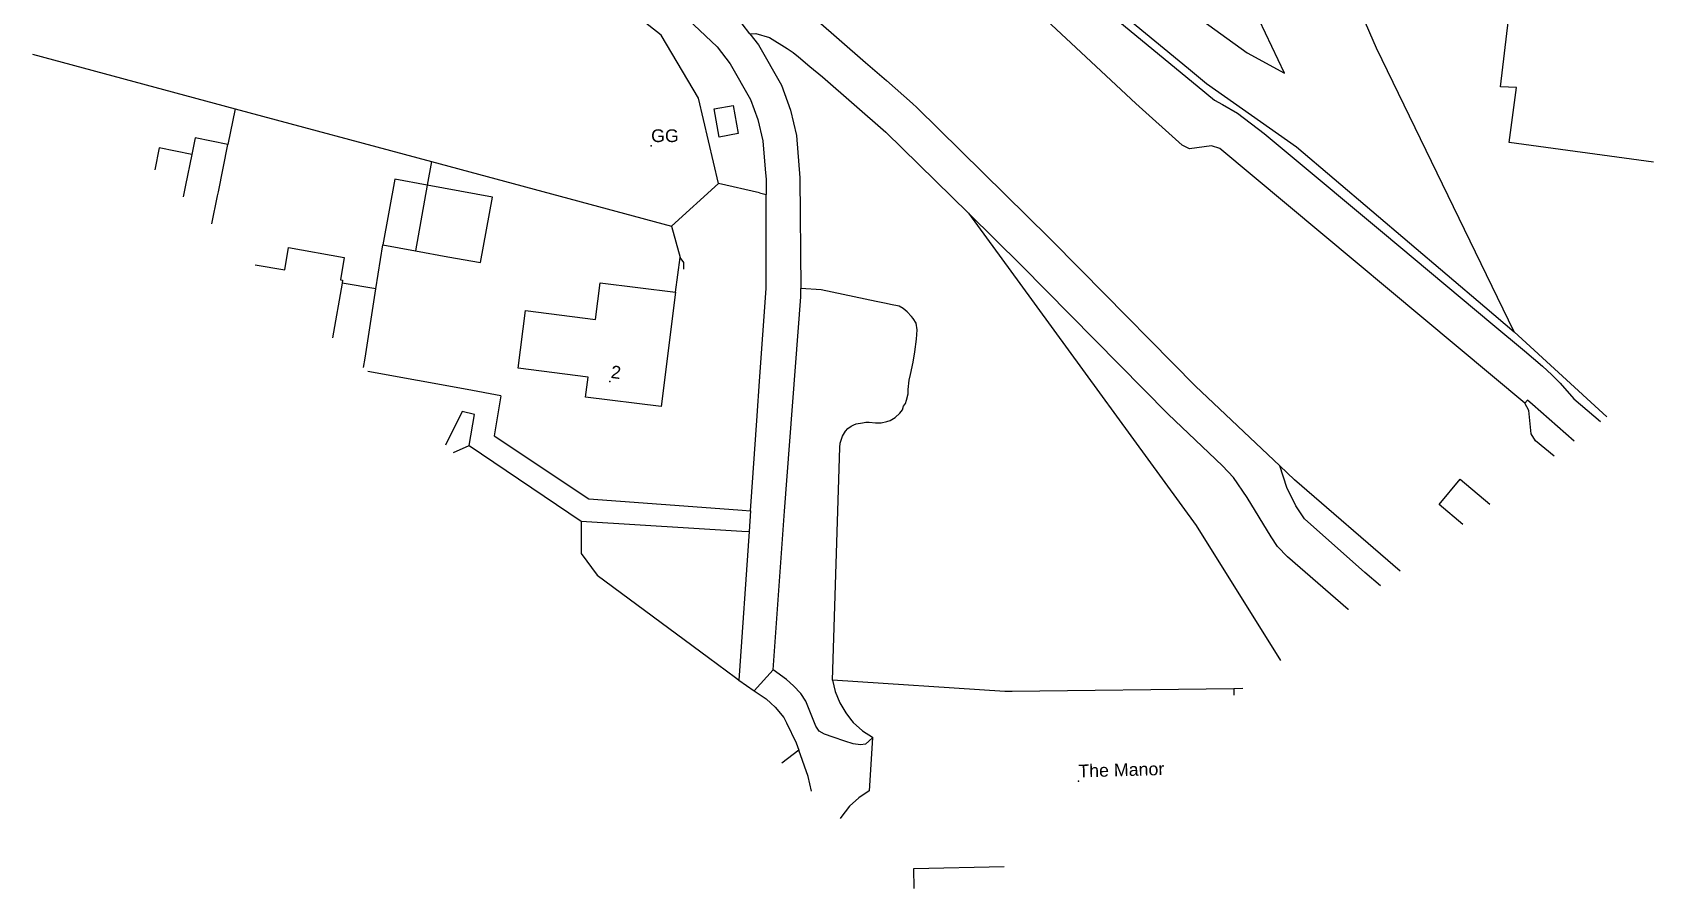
# Model space of a CAD drawing. Header units: millimetres. Extents: x 111502 to 977541, y 8702 to 1044108.
# Drawn here: x 975631.6 to 975774.9, y 475666.2 to 475741.9 of the extents above; entities that cross this region are included whole.
import ezdxf
from ezdxf.enums import TextEntityAlignment as Align

# ---------------------------------------------------------------- set-up
doc = ezdxf.new("R2010")
doc.units = ezdxf.units.MM
doc.header["$LTSCALE"] = 0.25
doc.layers.add('X HVSS Site Background', color=8, linetype='Continuous')
doc.styles.add('9735F60D-ECB0-4A3A-BEAD-06', font='arial.ttf', dxfattribs={"height": 0.2})

# ---------------------------------------------------------------- blocks, each defined once
blk = doc.blocks.new('OS MAP')
at = {"layer": 'X HVSS Site Background'}
for points in [[(489497.53, 240317.44), (489500, 240312), (489511.69, 240288.1), (489515.59, 240285.25), (489520.77, 240281.51), (489524.08, 240279.7), (489500, 240330.4), (489499.68, 240330.98), (489492.9, 240343.4), (489485.7, 240355.8), (489478.6, 240367.2), (489472, 240378.55), (489471.2, 240379.9), (489468.16, 240384.63), (489465.01, 240389.52), (489463.98, 240391.13)], [(489544.38, 240256.83), (489532.2, 240281.9), (489521.9, 240305.7), (489514.3, 240321.55), (489506.98, 240334.94)], [(489418.33, 240315.62), (489421.8, 240314.2), (489427.55, 240311.65), (489433.2, 240308.95), (489433.85, 240308.65), (489439.25, 240305.85), (489444.6, 240302.9), (489449.85, 240299.85), (489460.5, 240292.32), (489469.03, 240286.36), (489470.81, 240284.93), (489473.9, 240282.03), (489475.07, 240280.52), (489476.87, 240277.38), (489477.52, 240275.59), (489477.96, 240273.73), (489478.16, 240271.21), (489478.23, 240270.31), (489478.23, 240268.97)], [(489545.32, 240250.52), (489518.35, 240273.05), (489517.61, 240273.27), (489515.69, 240273.02), (489515.03, 240273.34), (489510.94, 240277.02), (489498.6, 240288.53), (489485.47, 240299.6), (489470.94, 240310.3), (489469.74, 240312.06), (489469.74, 240312.52), (489469.73, 240314.69), (489470.19, 240315.86)], [(489474.04, 240269.94), (489472.26, 240277.49), (489468.97, 240283.05), (489462.55, 240288.09), (489455.92, 240292.87), (489449.11, 240297.37), (489440.67, 240302.43), (489432.4, 240306.85), (489423.93, 240310.87), (489417.13, 240313.63)], [(489473.48, 240313.35), (489474.28, 240312.75), (489480.77, 240307.81), (489491.24, 240299.56), (489500, 240292.3), (489501.89, 240290.73), (489503.87, 240289.02), (489505.5, 240287.54), (489516.35, 240278.58), (489517.89, 240277.31), (489518.59, 240276.92), (489519.91, 240276.15), (489522.27, 240274.36), (489524.21, 240272.74), (489532.74, 240265.65), (489542.5, 240257.49), (489545.3, 240255.15), (489546.1, 240254.47), (489546.9, 240253.8), (489547.72, 240253.04), (489548.45, 240252.29), (489549.67, 240250.9), (489552.03, 240248.9)], [(489474.01, 240313.78), (489483.53, 240306.54), (489491.06, 240300.44), (489499.33, 240293.55), (489502.04, 240291.29), (489515.6, 240280.11), (489517.19, 240278.8), (489525.14, 240273.19), (489541.79, 240259.03), (489544.38, 240256.83)], [(489476.79, 240283.19), (489476.13, 240284.05), (489472.76, 240287.21), (489470.87, 240288.74), (489470.01, 240289.35)], [(489482.61, 240284.51), (489487.03, 240280.65), (489488.87, 240279.05), (489491.19, 240277.03), (489491.57, 240276.65), (489503.27, 240265.15), (489506.1, 240262.28), (489516.22, 240252.04), (489523.67, 240244.99)], [(489556.72, 240271.84), (489543.95, 240273.57), (489544.59, 240278.44), (489543.18, 240278.5), (489543.87, 240284.44), (489544.62, 240284.41)], [(489476.79, 240283.19), (489477.32, 240283.22), (489478.54, 240282.84), (489480.09, 240281.87), (489480.64, 240281.52), (489481.09, 240281.15), (489482.11, 240280.3), (489483.21, 240279.38), (489488.83, 240274.48), (489496.12, 240267.31)], [(489476.79, 240283.19), (489477.55, 240282.21), (489479.6, 240278.64), (489480.4, 240276.44), (489480.93, 240274.2), (489481.23, 240270.44), (489481.31, 240260.66)], [(489413.36, 240281.39), (489431.3, 240276.56)], [(489431.3, 240276.56), (489430.65, 240273.38)], [(489431.3, 240276.56), (489448.66, 240271.89)], [(489475.32, 240276.85), (489475.77, 240274.36), (489474.09, 240274.05), (489473.63, 240276.54), (489475.32, 240276.85)], [(489430.65, 240273.38), (489427.76, 240273.97), (489427.47, 240272.52)], [(489427.47, 240272.52), (489424.58, 240273.11), (489424.18, 240271.16)], [(489427.47, 240272.52), (489426.91, 240269.79), (489426.7, 240268.77)], [(489429.22, 240266.38), (489429.73, 240268.86), (489429.8, 240269.2), (489430.65, 240273.38)], [(489448.66, 240271.89), (489448.28, 240269.79)], [(489448.66, 240271.89), (489469.88, 240266.18)], [(489448.28, 240269.79), (489445.4, 240270.32), (489444.34, 240264.52)], [(489448.28, 240269.79), (489447.22, 240264)], [(489447.22, 240264), (489450.1, 240263.47), (489452.97, 240262.95), (489454.03, 240268.75), (489451.15, 240269.27), (489448.28, 240269.79)], [(489474.04, 240269.94), (489469.88, 240266.18)], [(489477.65, 240269.11), (489474.04, 240269.94)], [(489476.85, 240241.01), (489477.44, 240249.4), (489477.66, 240252.48), (489478.23, 240260.66), (489478.25, 240260.91), (489478.23, 240268.97)], [(489477.65, 240269.11), (489478.23, 240268.97)], [(489529.74, 240232.28), (489529.72, 240232.29), (489524.33, 240236.94), (489523.47, 240237.86), (489522.9, 240238.7), (489520.78, 240242.18), (489519.56, 240243.97), (489518.58, 240245), (489513.79, 240249.55), (489500.82, 240262.7), (489496.12, 240267.31)], [(489496.12, 240267.31), (489500.66, 240261.1), (489516.28, 240239.72), (489523.71, 240227.79)], [(489469.88, 240266.18), (489470.63, 240263.41)], [(489433.05, 240262.76), (489435.67, 240262.3), (489436.01, 240264.28), (489440.94, 240263.41), (489440.59, 240261.44), (489440.79, 240261.41), (489440.74, 240261.15), (489439.9, 240256.29)], [(489443.73, 240260.63), (489444.34, 240264.52)], [(489444.34, 240264.52), (489447.22, 240264)], [(489470.24, 240260.33), (489470.63, 240263.41)], [(489470.97, 240262.38), (489470.95, 240262.95), (489470.63, 240263.41)], [(489443.73, 240260.63), (489440.74, 240261.15)], [(489470.24, 240260.33), (489468.97, 240250.23), (489462.28, 240251.07), (489462.5, 240252.83), (489456.31, 240253.61), (489456.95, 240258.71), (489463.15, 240257.93), (489463.56, 240261.17), (489470.24, 240260.33)], [(489442.77, 240254.51), (489443.73, 240260.63)], [(489478.87, 240226.97), (489479.87, 240240.97), (489481.32, 240259.92), (489481.31, 240260.66)], [(489484.1, 240226.05), (489484.75, 240246.6), (489484.8, 240247), (489485, 240247.6), (489485.25, 240248.05), (489485.45, 240248.3), (489485.75, 240248.5), (489486, 240248.6), (489486.2, 240248.7), (489486.75, 240248.8), (489487.05, 240248.85), (489487.35, 240248.85), (489487.9, 240248.8), (489488.4, 240248.8), (489488.9, 240248.9), (489489.2, 240249), (489489.65, 240249.25), (489490.05, 240249.65), (489490.3, 240249.95), (489490.4, 240250.25), (489490.55, 240250.5), (489490.65, 240250.8), (489490.8, 240251.35), (489490.8, 240251.75), (489490.9, 240252.55), (489491.01, 240253.07), (489491.25, 240254.15), (489491.39, 240255.07), (489491.55, 240256.2), (489491.6, 240257), (489491.5, 240257.6), (489491.25, 240258), (489491.1, 240258.2), (489490.7, 240258.6), (489490.35, 240258.9), (489490, 240259.1), (489489.23, 240259.26), (489488.86, 240259.34), (489487.98, 240259.52), (489483.1, 240260.55), (489481.31, 240260.66)], [(489544.38, 240256.83), (489552.59, 240249.31)], [(489442.64, 240253.69), (489442.77, 240254.51)], [(489451.79, 240251.73), (489443.03, 240253.33)], [(489454.77, 240251.19), (489451.79, 240251.73)], [(489454.77, 240251.19), (489454.18, 240247.64), (489462.56, 240242.08), (489471.77, 240241.39), (489476.13, 240241.06), (489476.85, 240241.01)], [(489549.69, 240247.16), (489546, 240250.41), (489545.56, 240250.79), (489545.32, 240250.52)], [(489451.99, 240246.78), (489452.46, 240249.54), (489451.36, 240249.79), (489449.9, 240246.82)], [(489547.92, 240245.83), (489546.27, 240247.21), (489545.88, 240247.83), (489545.69, 240249.87), (489545.32, 240250.52)], [(489450.6, 240246.16), (489451.99, 240246.78)], [(489451.99, 240246.78), (489461.89, 240240.1)], [(489534.3, 240235.68), (489534.3, 240235.68), (489524.97, 240243.76), (489523.67, 240244.99)], [(489532.56, 240234.38), (489531.17, 240235.57), (489525.84, 240240.3), (489525.08, 240241.45), (489524.29, 240243.06), (489523.67, 240244.99)], [(489539.84, 240239.81), (489537.74, 240241.56), (489539.6, 240243.8), (489542.24, 240241.6)], [(489476.85, 240241.01), (489476.75, 240239.17)], [(489461.89, 240240.1), (489461.89, 240237.25), (489463.3, 240235.31), (489473.14, 240228.06), (489475.53, 240226.29), (489475.81, 240226.07), (489475.84, 240226.04)], [(489461.89, 240240.1), (489471.84, 240239.48), (489476.09, 240239.21), (489476.75, 240239.17)], [(489476.75, 240239.17), (489475.84, 240226.04)], [(489477.18, 240225.09), (489478.87, 240226.97)], [(489487.65, 240220.95), (489487.02, 240220.38), (489486.59, 240220.34), (489485.95, 240220.41), (489485.21, 240220.64), (489484.16, 240220.99), (489483.41, 240221.26), (489482.94, 240221.52), (489482.76, 240221.79), (489482.63, 240221.99), (489482.09, 240223.31), (489481.75, 240224.2), (489481.32, 240224.85), (489480.66, 240225.55), (489480.03, 240226.1), (489478.87, 240226.97)], [(489475.84, 240226.04), (489477.18, 240225.09)], [(489477.18, 240225.09), (489478.23, 240224.4), (489478.65, 240224.01), (489479.04, 240223.65), (489479.8, 240222.73), (489480.03, 240222.27), (489480.9, 240220.51), (489481.14, 240219.85)], [(489484.1, 240226.05), (489484.35, 240225.05), (489484.75, 240224.05), (489485.3, 240223.15), (489485.7, 240222.6), (489485.95, 240222.3), (489486.75, 240221.55), (489487.65, 240221), (489487.65, 240220.95)], [(489519.6, 240225.29), (489500, 240225.05), (489499.35, 240225.05), (489484.1, 240226.05)], [(489520.38, 240225.3), (489519.6, 240225.29)], [(489519.6, 240225.29), (489519.6, 240224.72)], [(489487.65, 240220.95), (489487.35, 240216.25)], [(489481.14, 240219.85), (489479.63, 240218.7)], [(489482.25, 240216.22), (489481.97, 240217.53), (489481.14, 240219.85)], [(489487.35, 240216.25), (489486.45, 240215.65), (489485.6, 240214.9), (489484.85, 240213.9), (489484.8, 240213.81)], [(489491.34, 240207.62), (489491.3, 240209.4), (489499.3, 240209.58)]]:
    blk.add_lwpolyline(points, dxfattribs=at)
for p in [(489468.07, 240273.27), (489464.42, 240252.43), (489505.87, 240217.11)]:
    blk.add_point(p, dxfattribs=at)
at = {"layer": 'X HVSS Site Background', "style": '9735F60D-ECB0-4A3A-BEAD-06'}
blk.add_text('GG', height=1.125, dxfattribs=at).set_placement((489468.07, 240273.27), align=Align.BOTTOM_LEFT)
for s, height, rotation, p in [('2', 1.12, 352.8, (489464.42, 240252.43)), ('The Manor', 1.125, 1.6, (489505.87, 240217.11))]:
    blk.add_text(s, height=height, rotation=rotation, dxfattribs=at).set_placement(p, align=Align.BOTTOM_LEFT)

msp = doc.modelspace()

# ---------------------------------------------------------------- block references
at = {"lineweight": 0}
msp.add_blockref('OS MAP', (486218.2, 235458.61), dxfattribs=at)

doc.saveas('drawing.dxf')
